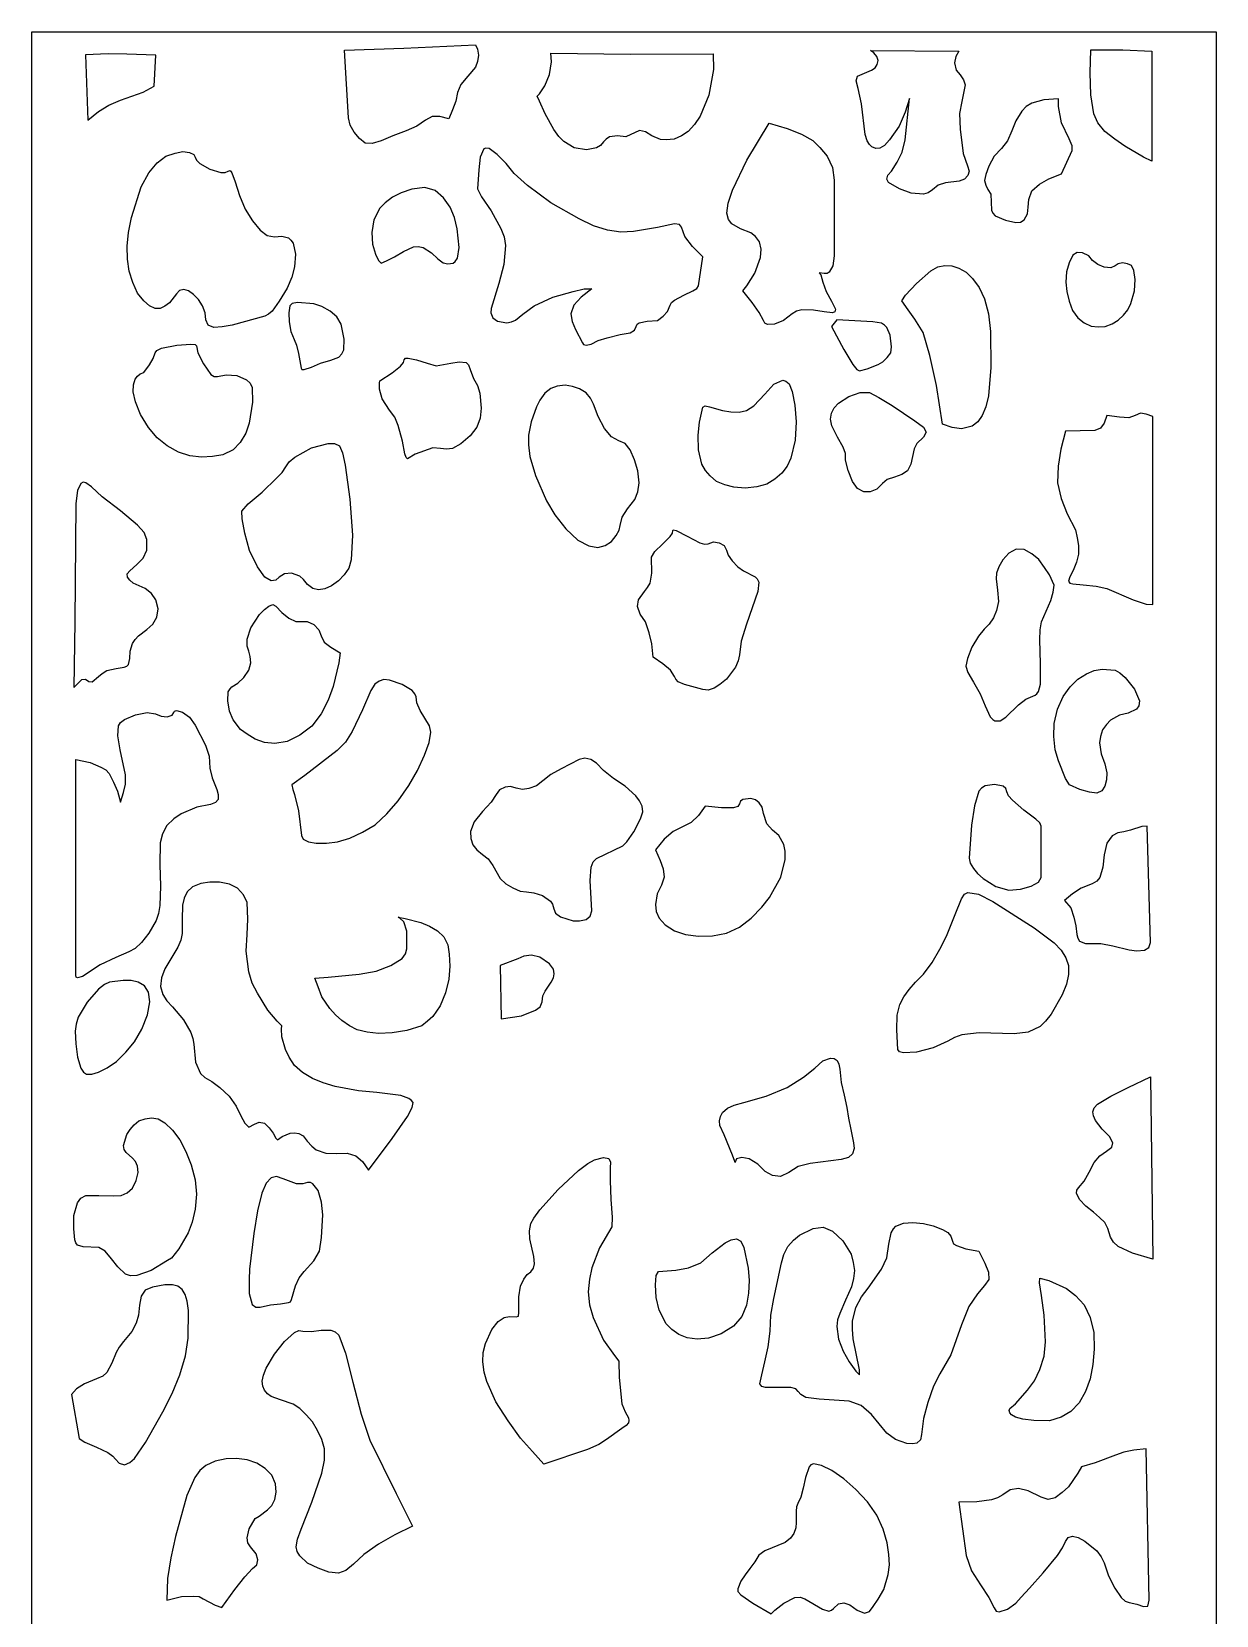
# Model space of a CAD drawing. Extents: x 2.77 to 3.61, y 2.85 to 5.4.
# Drawn here: x 2.766 to 3.609, y 4.277 to 5.404 of the extents above; entities that cross this region are included whole.
import ezdxf

# ---------------------------------------------------------------- set-up
doc = ezdxf.new("R2010")
doc.units = 0
doc.layers.get('0').update_dxf_attribs({"linetype": 'CONTINUOUS'})

msp = doc.modelspace()

# ---------------------------------------------------------------- linework, layer by layer
at = {"color": 142}
for points in [[(3.6091, 2.84619), (2.7659, 2.84603), (2.7659, 5.40397), (3.6091, 5.40397), (3.6091, 2.84619)], [(3.08171, 5.39469), (3.08328, 5.3915), (3.08388, 5.38732), (3.08328, 5.38282), (3.08171, 5.37864), (3.07644, 5.37218), (3.07146, 5.36643), (3.06901, 5.36062), (3.06776, 5.35449), (3.06554, 5.34842), (3.06282, 5.34196), (3.05632, 5.34358), (3.051, 5.34358), (3.04633, 5.34104), (3.04015, 5.33681), (3.03239, 5.33328), (3.02306, 5.32975), (3.01471, 5.32622), (3.00819, 5.32428), (3.00319, 5.3246), (2.99918, 5.32785), (2.9955, 5.33236), (2.99268, 5.33746), (2.99149, 5.34261), (2.98867, 5.39085), (3.03082, 5.39214), (3.08171, 5.39469)], [(3.25092, 5.38829), (3.25114, 5.37701), (3.24799, 5.35872), (3.24181, 5.34392), (3.23774, 5.33778), (3.23313, 5.33296), (3.22846, 5.32975), (3.22319, 5.32753), (3.21756, 5.32688), (3.21354, 5.32715), (3.20736, 5.32975), (3.20275, 5.33263), (3.19862, 5.33361), (3.18869, 5.3291), (3.18289, 5.32975), (3.17725, 5.3291), (3.17475, 5.32753), (3.1729, 5.32557), (3.17074, 5.32303), (3.16797, 5.3214), (3.16081, 5.31976), (3.15213, 5.3214), (3.14469, 5.3259), (3.141, 5.32943), (3.13758, 5.33425), (3.13135, 5.34554), (3.12728, 5.35449), (3.12576, 5.35807), (3.12728, 5.35965), (3.13108, 5.36546), (3.1345, 5.37349), (3.13601, 5.38249), (3.13536, 5.38857), (3.19211, 5.38792), (3.25092, 5.38829)], [(3.37799, 5.30469), (3.382, 5.31108), (3.38542, 5.31819), (3.38764, 5.32688), (3.39074, 5.35644), (3.38764, 5.34679), (3.38325, 5.33681), (3.37642, 5.32688), (3.37299, 5.32303), (3.36957, 5.32107), (3.36681, 5.32075), (3.36399, 5.32206), (3.36214, 5.32362), (3.36057, 5.32622), (3.35906, 5.33074), (3.35656, 5.3526), (3.35406, 5.3635), (3.35286, 5.36897), (3.35379, 5.37218), (3.36372, 5.37668), (3.36621, 5.37831), (3.36774, 5.38053), (3.36837, 5.38346), (3.3674, 5.38633), (3.36529, 5.38894), (3.36307, 5.39051), (3.42572, 5.39019), (3.42361, 5.38633), (3.42264, 5.38183), (3.42389, 5.37668), (3.42671, 5.37315), (3.42914, 5.36963), (3.43039, 5.3661), (3.4279, 5.35422), (3.42638, 5.34581), (3.42671, 5.33458), (3.42882, 5.31722), (3.43197, 5.30854), (3.43321, 5.30469), (3.43224, 5.30149), (3.42979, 5.29889), (3.42606, 5.29764), (3.41644, 5.29633), (3.41118, 5.29471), (3.40717, 5.2915), (3.40408, 5.28922), (3.40067, 5.28831), (3.39193, 5.2889), (3.38351, 5.29215), (3.37582, 5.29665), (3.37457, 5.29889), (3.37522, 5.30176), (3.37799, 5.30469)], [(3.56321, 5.39019), (3.56321, 5.31174), (3.55729, 5.31467), (3.54394, 5.32238), (3.53683, 5.32753), (3.52968, 5.33296), (3.52474, 5.33908), (3.52192, 5.34554), (3.51975, 5.359), (3.51942, 5.37478), (3.51981, 5.39106), (3.54249, 5.39106), (3.56321, 5.39019)], [(2.80425, 5.38743), (2.80587, 5.34104), (2.81338, 5.34711), (2.82081, 5.35161), (2.82921, 5.35514), (2.84532, 5.36094), (2.85308, 5.36513), (2.85433, 5.38721), (2.83361, 5.38803), (2.82032, 5.38813), (2.80425, 5.38743)], [(3.47228, 5.27001), (3.47478, 5.27419), (3.4751, 5.27903), (3.47569, 5.2845), (3.47786, 5.29058), (3.48313, 5.29542), (3.48996, 5.29926), (3.49897, 5.30285), (3.5064, 5.3195), (3.5064, 5.32275), (3.50429, 5.32758), (3.49897, 5.33914), (3.49681, 5.35069), (3.49681, 5.35618), (3.48622, 5.35553), (3.47786, 5.35297), (3.47385, 5.35069), (3.47071, 5.3475), (3.46642, 5.34044), (3.4636, 5.33333), (3.4605, 5.32628), (3.45617, 5.32086), (3.4509, 5.31538), (3.44715, 5.30826), (3.44499, 5.30219), (3.44407, 5.29796), (3.44499, 5.29476), (3.44656, 5.29156), (3.44868, 5.28836), (3.44906, 5.27681), (3.44997, 5.27485), (3.45176, 5.27294), (3.45899, 5.26969), (3.46642, 5.26812), (3.46978, 5.26839), (3.47228, 5.27001)], [(3.28401, 5.25429), (3.28119, 5.25814), (3.27778, 5.26069), (3.27035, 5.26361), (3.26417, 5.26714), (3.26193, 5.27035), (3.26074, 5.27485), (3.26167, 5.2819), (3.26476, 5.29124), (3.27501, 5.31244), (3.29081, 5.33882), (3.30354, 5.33496), (3.31375, 5.33111), (3.32183, 5.32661), (3.32682, 5.32146), (3.33208, 5.31538), (3.33583, 5.30729), (3.33703, 5.29833), (3.33703, 5.24431), (3.3361, 5.23725), (3.33361, 5.23269), (3.33208, 5.23178), (3.32992, 5.23178), (3.3265, 5.23242), (3.32769, 5.23079), (3.329, 5.22564), (3.33143, 5.21892), (3.33518, 5.21213), (3.33794, 5.20638), (3.33763, 5.20443), (3.33583, 5.20378), (3.32992, 5.20443), (3.32249, 5.20574), (3.31407, 5.20606), (3.31039, 5.20508), (3.30724, 5.20313), (3.30106, 5.19829), (3.29454, 5.19575), (3.28956, 5.19542), (3.28771, 5.1964), (3.28678, 5.19829), (3.28369, 5.2041), (3.27869, 5.21115), (3.27219, 5.21951), (3.27501, 5.2231), (3.2806, 5.2321), (3.28461, 5.24333), (3.28521, 5.24914), (3.28401, 5.25429)], [(3.08328, 5.29221), (3.08604, 5.2864), (3.09289, 5.27647), (3.09972, 5.26389), (3.10221, 5.25782), (3.10314, 5.25168), (3.10189, 5.23817), (3.09847, 5.22467), (3.09289, 5.20703), (3.09261, 5.20378), (3.09412, 5.20025), (3.0975, 5.19797), (3.10406, 5.19672), (3.10742, 5.19738), (3.11025, 5.19862), (3.11556, 5.20281), (3.12358, 5.20893), (3.13693, 5.215), (3.15121, 5.21892), (3.15924, 5.22081), (3.16456, 5.22081), (3.15713, 5.215), (3.15181, 5.20925), (3.14962, 5.20313), (3.15061, 5.19769), (3.15306, 5.19189), (3.15804, 5.18257), (3.15864, 5.18126), (3.16054, 5.18093), (3.16422, 5.18158), (3.16917, 5.18419), (3.1754, 5.18608), (3.18468, 5.18837), (3.19185, 5.18961), (3.19493, 5.19157), (3.19618, 5.19412), (3.19683, 5.19575), (3.19835, 5.19672), (3.20394, 5.19797), (3.21137, 5.19829), (3.21544, 5.20156), (3.21853, 5.20475), (3.22038, 5.20925), (3.22131, 5.21115), (3.22347, 5.21278), (3.22999, 5.21631), (3.23649, 5.21951), (3.23931, 5.22114), (3.2405, 5.2231), (3.24365, 5.24365), (3.23622, 5.25103), (3.2309, 5.25814), (3.22846, 5.26486), (3.22689, 5.26676), (3.22347, 5.26714), (3.21137, 5.26454), (3.19433, 5.26167), (3.18533, 5.26133), (3.17567, 5.26264), (3.16575, 5.26585), (3.15554, 5.27067), (3.13536, 5.28222), (3.11893, 5.29449), (3.10932, 5.30311), (3.10374, 5.31022), (3.09722, 5.31662), (3.09164, 5.32086), (3.08919, 5.32113), (3.08763, 5.32047), (3.08512, 5.31472), (3.08421, 5.30572), (3.08328, 5.29221)], [(2.86893, 5.21729), (2.86393, 5.21089), (2.86079, 5.20861), (2.85742, 5.20703), (2.85368, 5.20703), (2.84967, 5.20893), (2.84565, 5.21246), (2.84125, 5.21793), (2.83783, 5.22532), (2.83539, 5.2334), (2.83415, 5.24203), (2.83382, 5.25136), (2.83475, 5.26101), (2.83697, 5.27165), (2.84375, 5.29351), (2.84933, 5.30344), (2.85525, 5.31054), (2.86143, 5.31538), (2.868, 5.3176), (2.87354, 5.31858), (2.87819, 5.31793), (2.88135, 5.31662), (2.88222, 5.31472), (2.88314, 5.31244), (2.88564, 5.31022), (2.89279, 5.30604), (2.90056, 5.30376), (2.90365, 5.30376), (2.90582, 5.30474), (2.90707, 5.30507), (2.90831, 5.30344), (2.91081, 5.29704), (2.9139, 5.28738), (2.91792, 5.27772), (2.92318, 5.26937), (2.92844, 5.26264), (2.93343, 5.25879), (2.93869, 5.25782), (2.94396, 5.25846), (2.94862, 5.25717), (2.95047, 5.25553), (2.95204, 5.25331), (2.95361, 5.24561), (2.95296, 5.23654), (2.95111, 5.22917), (2.94769, 5.22146), (2.94211, 5.21213), (2.93718, 5.20508), (2.93435, 5.20281), (2.93186, 5.20156), (2.90858, 5.1951), (2.90147, 5.19385), (2.89556, 5.19347), (2.89154, 5.1951), (2.88997, 5.19894), (2.88938, 5.20378), (2.88753, 5.20893), (2.88471, 5.21343), (2.88103, 5.21696), (2.87761, 5.21951), (2.87414, 5.22049), (2.8711, 5.21983), (2.86893, 5.21729)], [(3.01471, 5.23915), (3.01844, 5.24078), (3.02403, 5.24365), (3.03054, 5.2475), (3.03765, 5.25071), (3.04107, 5.25103), (3.04449, 5.25043), (3.0504, 5.24658), (3.05501, 5.24235), (3.05875, 5.23947), (3.06213, 5.23882), (3.06592, 5.23915), (3.06743, 5.24046), (3.06901, 5.24268), (3.07026, 5.25043), (3.06868, 5.26361), (3.06685, 5.27165), (3.06375, 5.27903), (3.05903, 5.28575), (3.05317, 5.2909), (3.04574, 5.29313), (3.0364, 5.29189), (3.02897, 5.28928), (3.02274, 5.28608), (3.01753, 5.28222), (3.01372, 5.27838), (3.00944, 5.27001), (3.00792, 5.26101), (3.00851, 5.25265), (3.01069, 5.24561), (3.01286, 5.2411), (3.01471, 5.23915)], [(3.51508, 5.19672), (3.52001, 5.19444), (3.52501, 5.19385), (3.53, 5.19412), (3.53494, 5.19607), (3.53928, 5.19862), (3.54303, 5.20221), (3.54611, 5.20606), (3.54829, 5.21056), (3.55078, 5.21951), (3.55138, 5.2276), (3.55046, 5.234), (3.54861, 5.23753), (3.54579, 5.23882), (3.54237, 5.23947), (3.53928, 5.23882), (3.53717, 5.23725), (3.53401, 5.23594), (3.52935, 5.23628), (3.52474, 5.23817), (3.521, 5.2411), (3.51824, 5.24431), (3.51389, 5.24658), (3.5101, 5.24685), (3.507, 5.24496), (3.50429, 5.23947), (3.50239, 5.23301), (3.50206, 5.22564), (3.50265, 5.21892), (3.50429, 5.21213), (3.50672, 5.2054), (3.51042, 5.20025), (3.51508, 5.19672)], [(3.41428, 5.12468), (3.40994, 5.15201), (3.40528, 5.17356), (3.40033, 5.18994), (3.39442, 5.19928), (3.38976, 5.20606), (3.38514, 5.21246), (3.38792, 5.21631), (3.39567, 5.22467), (3.40588, 5.23367), (3.41086, 5.23654), (3.41581, 5.23753), (3.42079, 5.23725), (3.42572, 5.23562), (3.43104, 5.23269), (3.43565, 5.22819), (3.44032, 5.22179), (3.44407, 5.21376), (3.44683, 5.20313), (3.4484, 5.1906), (3.44868, 5.16488), (3.44683, 5.14464), (3.44499, 5.13688), (3.44254, 5.13081), (3.4394, 5.12631), (3.43533, 5.1231), (3.42763, 5.12115), (3.42111, 5.12213), (3.41428, 5.12468)], [(2.95763, 5.16456), (2.95822, 5.16357), (2.95979, 5.16357), (2.96506, 5.16521), (2.97157, 5.16808), (2.97874, 5.17003), (2.9846, 5.17231), (2.98676, 5.17453), (2.98801, 5.1774), (2.98833, 5.18511), (2.98617, 5.19575), (2.98307, 5.2009), (2.9784, 5.20508), (2.97254, 5.20828), (2.96664, 5.21024), (2.95514, 5.21115), (2.95139, 5.21056), (2.9496, 5.20893), (2.94894, 5.20378), (2.94928, 5.19738), (2.95047, 5.1906), (2.95269, 5.18479), (2.95449, 5.18093), (2.95578, 5.17486), (2.95763, 5.16456)], [(3.33518, 5.19412), (3.34386, 5.17774), (3.35038, 5.1671), (3.35314, 5.16357), (3.35504, 5.16265), (3.36057, 5.1639), (3.36837, 5.1671), (3.37181, 5.16906), (3.37489, 5.17193), (3.37733, 5.17546), (3.37799, 5.17969), (3.37701, 5.18804), (3.37457, 5.19347), (3.37299, 5.1951), (3.37082, 5.1964), (3.36464, 5.19738), (3.33892, 5.19894), (3.33518, 5.19412)], [(2.88314, 5.18028), (2.88411, 5.17546), (2.88813, 5.16749), (2.89339, 5.16004), (2.89589, 5.15842), (2.89806, 5.15842), (2.90429, 5.15972), (2.912, 5.15913), (2.91883, 5.15619), (2.92133, 5.15365), (2.92285, 5.15072), (2.92318, 5.14014), (2.92074, 5.12532), (2.91824, 5.11828), (2.91422, 5.11149), (2.90924, 5.10639), (2.90207, 5.10281), (2.89464, 5.10157), (2.88687, 5.10118), (2.87853, 5.10215), (2.87044, 5.10476), (2.86242, 5.10926), (2.85525, 5.11475), (2.84907, 5.12213), (2.84347, 5.13146), (2.83974, 5.14046), (2.83817, 5.14751), (2.83849, 5.15267), (2.83946, 5.15653), (2.84125, 5.15875), (2.84315, 5.16037), (2.84565, 5.16135), (2.84967, 5.16683), (2.85249, 5.17133), (2.85368, 5.17546), (2.85493, 5.17708), (2.8584, 5.17871), (2.86919, 5.18093), (2.87912, 5.18158), (2.88222, 5.18126), (2.88314, 5.18028)], [(3.03331, 5.09993), (3.03239, 5.10092), (3.03147, 5.10346), (3.02989, 5.11247), (3.02681, 5.12369), (3.02436, 5.1295), (3.02061, 5.13465), (3.01535, 5.14268), (3.01346, 5.14947), (3.01346, 5.15392), (3.01372, 5.15554), (3.02246, 5.16103), (3.02838, 5.16585), (3.03054, 5.1684), (3.03114, 5.17036), (3.03207, 5.1716), (3.03396, 5.1716), (3.03982, 5.17036), (3.04731, 5.16808), (3.05382, 5.16618), (3.06435, 5.16808), (3.07026, 5.16906), (3.07519, 5.1684), (3.07676, 5.16683), (3.07796, 5.16357), (3.08046, 5.15717), (3.08328, 5.15201), (3.08479, 5.14654), (3.08578, 5.13596), (3.08512, 5.12885), (3.08268, 5.12244), (3.07796, 5.11632), (3.07146, 5.11051), (3.06554, 5.10732), (3.06125, 5.10667), (3.05692, 5.10732), (3.05132, 5.10764), (3.0389, 5.10314), (3.03331, 5.09993)], [(3.11957, 5.10992), (3.1205, 5.10157), (3.12457, 5.088), (3.13226, 5.07004), (3.13818, 5.06006), (3.14621, 5.05007), (3.15462, 5.04204), (3.16237, 5.03787), (3.16889, 5.03689), (3.17415, 5.03819), (3.1785, 5.04107), (3.18192, 5.04531), (3.18408, 5.04915), (3.18468, 5.05236), (3.18631, 5.05849), (3.19, 5.06424), (3.19526, 5.07096), (3.19743, 5.07644), (3.19835, 5.0829), (3.19743, 5.09125), (3.19493, 5.09928), (3.19185, 5.10639), (3.18842, 5.11083), (3.18381, 5.11279), (3.1785, 5.11567), (3.17356, 5.12147), (3.16917, 5.13015), (3.16575, 5.13883), (3.16363, 5.14301), (3.16054, 5.14686), (3.15588, 5.14979), (3.15093, 5.15136), (3.14561, 5.15235), (3.14003, 5.15169), (3.13536, 5.15007), (3.13108, 5.14654), (3.12765, 5.14171), (3.12517, 5.13688), (3.12142, 5.12631), (3.11957, 5.11664), (3.11957, 5.10992)], [(3.24365, 5.13661), (3.24522, 5.13753), (3.24832, 5.13688), (3.25765, 5.13433), (3.26351, 5.13336), (3.26938, 5.13303), (3.27468, 5.13433), (3.27994, 5.13753), (3.28771, 5.14594), (3.29422, 5.153), (3.30046, 5.15587), (3.30257, 5.15522), (3.30507, 5.15332), (3.30724, 5.14785), (3.30908, 5.13818), (3.31006, 5.12631), (3.3094, 5.11312), (3.30632, 5.10026), (3.30354, 5.09478), (3.29981, 5.08963), (3.29482, 5.08544), (3.28922, 5.08192), (3.28213, 5.08003), (3.27376, 5.07904), (3.26568, 5.07964), (3.25917, 5.08128), (3.25325, 5.08388), (3.24892, 5.08772), (3.2455, 5.09158), (3.243, 5.09608), (3.2405, 5.10639), (3.24024, 5.11664), (3.24115, 5.12597), (3.24365, 5.13661)], [(3.34511, 5.10379), (3.34353, 5.10829), (3.33951, 5.11535), (3.3355, 5.12343), (3.33453, 5.12819), (3.33518, 5.13238), (3.33703, 5.13629), (3.34011, 5.13949), (3.34754, 5.14432), (3.35562, 5.14719), (3.36214, 5.14719), (3.36897, 5.14367), (3.37831, 5.13786), (3.39442, 5.12696), (3.40067, 5.12244), (3.40246, 5.11893), (3.40067, 5.11535), (3.39594, 5.11083), (3.39415, 5.10699), (3.39285, 5.10157), (3.39165, 5.09608), (3.38917, 5.09125), (3.38514, 5.08871), (3.38015, 5.08675), (3.37489, 5.08513), (3.37147, 5.08225), (3.3674, 5.0784), (3.36279, 5.07644), (3.35813, 5.07644), (3.35379, 5.07872), (3.35004, 5.08388), (3.34694, 5.09158), (3.34511, 5.09896), (3.34511, 5.10379)], [(3.56381, 4.9961), (3.56381, 5.13015), (3.55914, 5.13178), (3.55512, 5.13238), (3.55138, 5.13081), (3.54676, 5.12918), (3.54025, 5.1295), (3.53125, 5.13081), (3.52935, 5.12532), (3.52658, 5.12181), (3.52251, 5.12017), (3.50179, 5.11957), (3.49837, 5.10667), (3.49647, 5.09478), (3.49615, 5.0829), (3.49864, 5.07167), (3.50299, 5.06071), (3.5089, 5.04943), (3.5101, 5.04368), (3.51107, 5.03819), (3.51107, 5.03212), (3.5095, 5.02632), (3.50732, 5.02051), (3.50489, 5.016), (3.5039, 5.01281), (3.50489, 5.0115), (3.507, 5.01085), (3.51421, 5.01025), (3.52349, 5.00928), (3.53125, 5.00765), (3.54986, 4.99962), (3.55914, 4.99642), (3.56381, 4.9961)], [(2.91542, 5.06261), (2.92008, 5.06782), (2.93001, 5.07611), (2.94026, 5.0861), (2.94428, 5.09028), (2.94678, 5.09413), (2.94928, 5.09765), (2.95329, 5.10118), (2.96506, 5.10764), (2.97683, 5.11083), (2.9815, 5.11083), (2.98492, 5.10926), (2.98708, 5.10411), (2.98899, 5.09543), (2.99235, 5.07129), (2.99419, 5.04557), (2.99328, 5.02789), (2.99175, 5.02214), (2.98833, 5.01731), (2.98426, 5.01313), (2.97933, 5.0096), (2.97467, 5.00732), (2.97006, 5.00667), (2.96604, 5.00765), (2.96229, 5.01053), (2.95947, 5.01411), (2.95671, 5.01633), (2.95079, 5.01861), (2.94586, 5.01796), (2.94211, 5.01568), (2.93967, 5.01346), (2.93625, 5.01313), (2.93186, 5.01568), (2.9266, 5.02306), (2.92101, 5.03467), (2.91758, 5.04688), (2.91575, 5.05718), (2.91542, 5.06261)], [(2.8016, 4.94271), (2.8041, 4.94303), (2.80658, 4.9414), (2.80903, 4.94108), (2.81338, 4.94493), (2.81619, 4.94721), (2.81928, 4.94917), (2.82611, 4.95074), (2.83165, 4.95171), (2.83356, 4.95236), (2.83475, 4.95361), (2.83572, 4.95785), (2.83604, 4.96294), (2.83757, 4.96843), (2.83946, 4.97131), (2.8419, 4.9739), (2.84776, 4.9784), (2.85215, 4.98226), (2.85493, 4.98708), (2.8559, 4.99317), (2.85428, 4.99962), (2.85118, 5.00412), (2.84657, 5.00765), (2.83817, 5.0115), (2.83572, 5.01346), (2.83415, 5.01568), (2.83382, 5.01796), (2.83572, 5.02018), (2.84065, 5.02468), (2.84532, 5.02919), (2.84776, 5.035), (2.84776, 5.04237), (2.84597, 5.04753), (2.84125, 5.05268), (2.82921, 5.06299), (2.81619, 5.07292), (2.80838, 5.08003), (2.80436, 5.0829), (2.80246, 5.08322), (2.80094, 5.08225), (2.79844, 5.07742), (2.79725, 5.06808), (2.79665, 4.98389), (2.79596, 4.93722), (2.79725, 4.93853), (2.8016, 4.94271)], [(3.22228, 5.04883), (3.22254, 5.04943), (3.22472, 5.04883), (3.23247, 5.04492), (3.24149, 5.0401), (3.2449, 5.03917), (3.24735, 5.0395), (3.25114, 5.04075), (3.25515, 5.0401), (3.25885, 5.03819), (3.26036, 5.035), (3.26167, 5.03142), (3.26443, 5.02729), (3.26844, 5.02306), (3.27251, 5.02018), (3.28088, 5.016), (3.28239, 5.01438), (3.28336, 5.01215), (3.28271, 5.00543), (3.27468, 4.98226), (3.27094, 4.97006), (3.26969, 4.96039), (3.26878, 4.95622), (3.26693, 4.95171), (3.26036, 4.94303), (3.25575, 4.93918), (3.25174, 4.93658), (3.24735, 4.93533), (3.24365, 4.9356), (3.23062, 4.93918), (3.22597, 4.94108), (3.22439, 4.94303), (3.22347, 4.94493), (3.22071, 4.94943), (3.21511, 4.954), (3.20828, 4.95876), (3.20736, 4.9681), (3.20551, 4.97613), (3.20275, 4.98389), (3.199, 4.98931), (3.1971, 4.99479), (3.19775, 4.99962), (3.2021, 5.00543), (3.20426, 5.00831), (3.20611, 5.0115), (3.20736, 5.01861), (3.20703, 5.02983), (3.20953, 5.03401), (3.21479, 5.03917), (3.22038, 5.0446), (3.22194, 5.04688), (3.22228, 5.04883)], [(3.48004, 4.93175), (3.48128, 4.93272), (3.48253, 4.93435), (3.48406, 4.93951), (3.48406, 4.95426), (3.48346, 4.97103), (3.48378, 4.97808), (3.48469, 4.98389), (3.49121, 4.99897), (3.49306, 5.0051), (3.49365, 5.00988), (3.49029, 5.01731), (3.48687, 5.02246), (3.48286, 5.02826), (3.47786, 5.03239), (3.47228, 5.03526), (3.46669, 5.03564), (3.46143, 5.03271), (3.45708, 5.02789), (3.45426, 5.02306), (3.45275, 5.01861), (3.45247, 5.01438), (3.45335, 5.00635), (3.454, 4.99832), (3.45275, 4.99192), (3.45057, 4.98676), (3.44749, 4.98226), (3.44374, 4.97874), (3.43972, 4.97358), (3.43506, 4.96588), (3.43197, 4.95785), (3.43072, 4.95236), (3.43224, 4.94786), (3.43631, 4.94081), (3.44097, 4.93272), (3.44467, 4.92404), (3.44808, 4.91635), (3.44997, 4.91444), (3.4515, 4.91347), (3.45518, 4.91347), (3.45925, 4.91601), (3.46826, 4.92469), (3.47353, 4.92888), (3.48004, 4.93175)], [(2.90831, 4.93756), (2.9126, 4.94011), (2.91699, 4.94433), (2.92042, 4.94943), (2.92193, 4.95458), (2.92133, 4.9591), (2.92042, 4.96294), (2.91917, 4.96647), (2.91917, 4.97163), (2.92193, 4.97965), (2.92817, 4.98899), (2.93153, 4.99257), (2.93468, 4.99511), (2.93744, 4.9961), (2.93967, 4.99511), (2.94396, 4.99061), (2.94894, 4.98643), (2.95389, 4.98421), (2.96197, 4.98421), (2.96664, 4.98193), (2.97032, 4.97808), (2.9719, 4.9739), (2.97407, 4.9694), (2.97874, 4.96588), (2.98557, 4.96169), (2.9846, 4.95458), (2.98058, 4.93788), (2.97683, 4.92822), (2.9719, 4.91829), (2.96539, 4.90961), (2.95671, 4.90315), (2.94769, 4.89865), (2.93896, 4.89735), (2.93153, 4.898), (2.92503, 4.90028), (2.91917, 4.90381), (2.9145, 4.90733), (2.90924, 4.91407), (2.90674, 4.92019), (2.90549, 4.92763), (2.90582, 4.93403), (2.90707, 4.93625), (2.90831, 4.93756)], [(3.50456, 4.86778), (3.50179, 4.87229), (3.49681, 4.88482), (3.49431, 4.89285), (3.49337, 4.90218), (3.49365, 4.91151), (3.49615, 4.92182), (3.50017, 4.93083), (3.50515, 4.93756), (3.51042, 4.94303), (3.5166, 4.94689), (3.52225, 4.94917), (3.52783, 4.95008), (3.53717, 4.94943), (3.54053, 4.94754), (3.54428, 4.94433), (3.55078, 4.93599), (3.55447, 4.92763), (3.55387, 4.92404), (3.55231, 4.92182), (3.54644, 4.91889), (3.54025, 4.91732), (3.53375, 4.91379), (3.53093, 4.91086), (3.52815, 4.90701), (3.52658, 4.90218), (3.52593, 4.89768), (3.52724, 4.88997), (3.52968, 4.88286), (3.53125, 4.87646), (3.53093, 4.87131), (3.52968, 4.86681), (3.5275, 4.86361), (3.52408, 4.86199), (3.51882, 4.86263), (3.51199, 4.86458), (3.50456, 4.86778)], [(2.95296, 4.86106), (2.95578, 4.84944), (2.9579, 4.83176), (2.95921, 4.82921), (2.96289, 4.82726), (2.96847, 4.82628), (2.97564, 4.82628), (2.98367, 4.82726), (2.99235, 4.82986), (3.00136, 4.83404), (3.01036, 4.83946), (3.01872, 4.84722), (3.02681, 4.8565), (3.03424, 4.86746), (3.04047, 4.8781), (3.04542, 4.889), (3.04883, 4.898), (3.05007, 4.90539), (3.0491, 4.90989), (3.04232, 4.92085), (3.04015, 4.92632), (3.0395, 4.9305), (3.03857, 4.93272), (3.03674, 4.935), (3.02957, 4.93918), (3.02061, 4.94239), (3.01654, 4.94271), (3.01313, 4.94174), (3.01004, 4.93951), (3.00722, 4.935), (3.00136, 4.92117), (2.99393, 4.90571), (2.98926, 4.89833), (2.98335, 4.89219), (2.96039, 4.87451), (2.95111, 4.86778), (2.95171, 4.86458), (2.95296, 4.86106)], [(2.79725, 4.7321), (2.79725, 4.88579), (2.80746, 4.88385), (2.81521, 4.88032), (2.81862, 4.87842), (2.82113, 4.87582), (2.82422, 4.86968), (2.82704, 4.86328), (2.82921, 4.85558), (2.83132, 4.86231), (2.83263, 4.86843), (2.83263, 4.87489), (2.82889, 4.89285), (2.82731, 4.90283), (2.82764, 4.90989), (2.82921, 4.91217), (2.83197, 4.91444), (2.83974, 4.91764), (2.8481, 4.91922), (2.854, 4.91829), (2.85801, 4.91667), (2.86242, 4.91635), (2.86578, 4.91732), (2.86703, 4.91922), (2.86762, 4.92019), (2.86893, 4.92085), (2.87321, 4.91954), (2.87819, 4.91601), (2.88222, 4.91021), (2.88965, 4.89606), (2.89214, 4.88835), (2.89279, 4.87972), (2.89438, 4.87294), (2.89779, 4.86458), (2.89865, 4.86106), (2.89865, 4.85747), (2.89681, 4.85525), (2.89307, 4.85394), (2.88346, 4.85206), (2.87235, 4.84722), (2.86703, 4.84369), (2.86208, 4.83886), (2.859, 4.83306), (2.85742, 4.82661), (2.8571, 4.81119), (2.85769, 4.79579), (2.8571, 4.78196), (2.85618, 4.77615), (2.8546, 4.77132), (2.84933, 4.76232), (2.84407, 4.75558), (2.83946, 4.75142), (2.83507, 4.74886), (2.82579, 4.74496), (2.81461, 4.73981), (2.80219, 4.73144), (2.79844, 4.73047), (2.79753, 4.73085), (2.79725, 4.7321)], [(3.18658, 4.82438), (3.1894, 4.82726), (3.19461, 4.83436), (3.19933, 4.84369), (3.20085, 4.84853), (3.20053, 4.85265), (3.19862, 4.8565), (3.1959, 4.86008), (3.18842, 4.86681), (3.18007, 4.87229), (3.1729, 4.8781), (3.16797, 4.88325), (3.16396, 4.88579), (3.15956, 4.88678), (3.15554, 4.88579), (3.14279, 4.87935), (3.13536, 4.87517), (3.12978, 4.87067), (3.12517, 4.86714), (3.11985, 4.86524), (3.11524, 4.86458), (3.11083, 4.86556), (3.10682, 4.86654), (3.10281, 4.86615), (3.09879, 4.86426), (3.09663, 4.86106), (3.09289, 4.85558), (3.08669, 4.84879), (3.08078, 4.84142), (3.07829, 4.83469), (3.07856, 4.82954), (3.07986, 4.82503), (3.08268, 4.8215), (3.08669, 4.81825), (3.09071, 4.81506), (3.09412, 4.81054), (3.09939, 4.80122), (3.1034, 4.79736), (3.1084, 4.79449), (3.11367, 4.79226), (3.11806, 4.79156), (3.12326, 4.79096), (3.1295, 4.78901), (3.1351, 4.78515), (3.13661, 4.78293), (3.13758, 4.77968), (3.13878, 4.77647), (3.14219, 4.77387), (3.15121, 4.771), (3.15588, 4.771), (3.16054, 4.77197), (3.16331, 4.77425), (3.16456, 4.7781), (3.16331, 4.79964), (3.16422, 4.80925), (3.16547, 4.81315), (3.16797, 4.81538), (3.18658, 4.82438)], [(3.43321, 4.81569), (3.43381, 4.81218), (3.43631, 4.80832), (3.43907, 4.80474), (3.44314, 4.80122), (3.45215, 4.79542), (3.46143, 4.79286), (3.46978, 4.79351), (3.47721, 4.79579), (3.48253, 4.79867), (3.48438, 4.80186), (3.48438, 4.83854), (3.48346, 4.84076), (3.48062, 4.84332), (3.472, 4.84978), (3.46392, 4.85688), (3.4611, 4.86008), (3.4599, 4.86296), (3.45925, 4.86524), (3.45742, 4.86681), (3.45117, 4.86811), (3.44467, 4.86714), (3.44185, 4.86556), (3.44006, 4.86328), (3.43696, 4.85297), (3.43474, 4.83919), (3.43321, 4.81569)], [(3.21604, 4.80219), (3.21419, 4.79639), (3.21104, 4.79031), (3.20985, 4.78261), (3.21044, 4.77778), (3.21263, 4.77294), (3.21669, 4.76812), (3.22347, 4.76394), (3.23122, 4.76133), (3.2405, 4.7601), (3.25043, 4.76042), (3.26036, 4.76232), (3.26969, 4.7665), (3.2781, 4.77294), (3.28554, 4.78065), (3.29113, 4.78771), (3.29915, 4.80219), (3.30225, 4.81472), (3.30225, 4.82053), (3.30132, 4.82536), (3.29764, 4.83176), (3.29329, 4.83561), (3.28922, 4.84017), (3.28678, 4.84754), (3.28581, 4.85206), (3.28369, 4.85493), (3.28119, 4.85721), (3.27778, 4.85813), (3.27219, 4.85747), (3.27035, 4.85622), (3.26969, 4.85428), (3.26844, 4.85238), (3.26535, 4.8514), (3.25694, 4.8514), (3.24522, 4.85265), (3.2405, 4.84592), (3.23529, 4.8411), (3.22906, 4.83789), (3.22254, 4.83469), (3.21604, 4.82921), (3.20985, 4.8215), (3.21326, 4.81407), (3.21544, 4.808), (3.21604, 4.80219)], [(3.50549, 4.78033), (3.50765, 4.7736), (3.50922, 4.76747), (3.50982, 4.76133), (3.51042, 4.75879), (3.51172, 4.75657), (3.516, 4.75493), (3.52692, 4.75493), (3.53554, 4.75331), (3.5471, 4.75043), (3.55263, 4.74978), (3.55789, 4.75011), (3.56104, 4.75201), (3.56222, 4.75558), (3.55979, 4.83854), (3.55604, 4.83822), (3.54796, 4.83561), (3.54335, 4.83436), (3.53896, 4.83371), (3.53494, 4.83143), (3.53125, 4.82628), (3.52935, 4.81793), (3.52843, 4.80925), (3.52626, 4.80186), (3.52408, 4.79932), (3.52072, 4.79736), (3.51292, 4.79417), (3.50672, 4.79031), (3.50114, 4.78549), (3.50549, 4.78033)], [(2.8661, 4.7099), (2.87386, 4.70057), (2.87912, 4.69162), (2.88064, 4.68739), (2.88135, 4.68321), (2.88254, 4.67036), (2.88596, 4.66233), (2.88906, 4.65944), (2.89404, 4.65657), (2.8999, 4.65235), (2.90642, 4.64626), (2.9114, 4.63917), (2.91482, 4.63211), (2.91758, 4.62696), (2.92042, 4.62408), (2.92443, 4.62631), (2.92785, 4.62761), (2.93153, 4.62696), (2.93494, 4.62375), (2.93778, 4.6199), (2.93967, 4.61638), (2.94086, 4.61507), (2.94428, 4.61762), (2.94988, 4.6199), (2.95296, 4.62022), (2.95611, 4.61957), (2.95921, 4.618), (2.96197, 4.6141), (2.96539, 4.61057), (2.96847, 4.60801), (2.97532, 4.60574), (2.98307, 4.60542), (2.9905, 4.60574), (2.99669, 4.60385), (3.00136, 4.59961), (3.00569, 4.59353), (3.02246, 4.61604), (3.03331, 4.63178), (3.03674, 4.63818), (3.03737, 4.64176), (3.03608, 4.64339), (3.03424, 4.64464), (3.02865, 4.6466), (3.01161, 4.64882), (2.99858, 4.65012), (2.98182, 4.653), (2.97342, 4.6556), (2.96571, 4.65881), (2.95856, 4.66297), (2.95296, 4.66813), (2.94928, 4.67389), (2.94646, 4.67936), (2.94396, 4.68837), (2.94368, 4.69417), (2.94396, 4.6964), (2.94054, 4.69965), (2.93403, 4.70736), (2.9266, 4.71957), (2.92285, 4.72661), (2.92042, 4.73469), (2.91851, 4.74946), (2.91917, 4.76133), (2.91976, 4.77229), (2.91917, 4.78418), (2.91667, 4.78965), (2.91233, 4.79417), (2.90674, 4.79704), (2.89958, 4.79867), (2.89279, 4.79867), (2.88629, 4.79769), (2.88037, 4.79514), (2.87663, 4.79156), (2.87451, 4.78706), (2.87321, 4.78222), (2.87294, 4.77197), (2.87294, 4.76204), (2.87201, 4.75722), (2.86985, 4.75239), (2.86079, 4.73693), (2.8584, 4.73047), (2.85769, 4.72439), (2.85926, 4.71858), (2.86208, 4.71408), (2.8661, 4.7099)], [(3.40685, 4.74143), (3.41237, 4.75076), (3.4171, 4.7601), (3.42329, 4.7755), (3.42763, 4.78678), (3.42979, 4.78999), (3.43224, 4.79129), (3.43972, 4.78999), (3.44997, 4.78483), (3.47944, 4.76617), (3.49365, 4.75526), (3.49864, 4.75011), (3.50206, 4.74463), (3.5039, 4.73921), (3.5039, 4.73275), (3.50239, 4.72601), (3.49929, 4.71826), (3.49154, 4.70449), (3.48747, 4.69965), (3.48378, 4.69575), (3.4751, 4.69189), (3.46517, 4.69065), (3.44032, 4.69129), (3.4279, 4.69), (3.42264, 4.68804), (3.41803, 4.68549), (3.40744, 4.68067), (3.39567, 4.67746), (3.38633, 4.67714), (3.38351, 4.67774), (3.38232, 4.67936), (3.38172, 4.69353), (3.382, 4.70383), (3.38385, 4.71153), (3.38667, 4.71701), (3.3904, 4.72211), (3.39501, 4.72726), (3.40067, 4.73307), (3.40685, 4.74143)], [(2.96756, 4.73019), (2.97683, 4.73085), (2.99892, 4.73307), (3.01101, 4.73529), (3.02154, 4.73921), (3.02957, 4.74431), (3.03207, 4.74756), (3.03299, 4.75108), (3.03299, 4.76361), (3.03088, 4.7704), (3.02806, 4.77294), (3.02681, 4.7736), (3.03174, 4.77263), (3.04292, 4.76975), (3.0491, 4.76714), (3.05474, 4.76394), (3.05935, 4.75976), (3.06213, 4.75396), (3.0631, 4.74724), (3.06342, 4.73882), (3.06282, 4.72954), (3.06033, 4.71989), (3.05658, 4.71056), (3.05132, 4.70285), (3.04758, 4.69965), (3.04357, 4.6964), (3.03299, 4.69287), (3.02246, 4.69129), (3.01286, 4.69092), (3.00478, 4.69189), (2.99761, 4.69353), (2.99208, 4.6964), (2.98676, 4.69997), (2.98215, 4.7041), (2.97808, 4.70865), (2.97254, 4.71701), (2.96972, 4.72407), (2.96756, 4.73019)], [(3.09999, 4.70122), (3.11458, 4.7035), (3.12457, 4.70736), (3.12793, 4.7099), (3.12918, 4.71343), (3.12978, 4.71767), (3.13135, 4.72086), (3.13569, 4.72726), (3.13726, 4.73047), (3.13786, 4.7334), (3.13726, 4.7366), (3.1345, 4.74046), (3.12765, 4.74528), (3.12175, 4.74658), (3.11615, 4.74593), (3.11182, 4.74403), (3.09939, 4.73921), (3.09999, 4.70122)], [(2.80496, 4.662), (2.80871, 4.662), (2.81338, 4.66331), (2.81961, 4.6665), (2.82639, 4.67101), (2.8329, 4.67746), (2.83914, 4.68485), (2.84435, 4.69385), (2.84842, 4.7041), (2.84999, 4.71343), (2.84907, 4.72021), (2.84625, 4.72472), (2.84158, 4.72726), (2.83664, 4.72857), (2.83106, 4.72857), (2.8214, 4.72726), (2.81771, 4.72569), (2.81338, 4.7225), (2.80528, 4.71317), (2.7991, 4.70253), (2.79753, 4.69738), (2.79693, 4.69254), (2.79725, 4.68354), (2.79844, 4.67389), (2.80094, 4.66618), (2.80279, 4.66331), (2.80496, 4.662)], [(3.2666, 4.59933), (3.2666, 4.59901), (3.26628, 4.59961), (3.26476, 4.60417), (3.25885, 4.6186), (3.25575, 4.62538), (3.25543, 4.62858), (3.25608, 4.63178), (3.25765, 4.63465), (3.26107, 4.63758), (3.266, 4.63981), (3.27279, 4.64176), (3.28863, 4.64626), (3.30354, 4.65235), (3.31526, 4.65978), (3.3234, 4.66618), (3.329, 4.67133), (3.33453, 4.67329), (3.33703, 4.67296), (3.33919, 4.67165), (3.34044, 4.66911), (3.34104, 4.66553), (3.34201, 4.65593), (3.34412, 4.64692), (3.34603, 4.63818), (3.34728, 4.63049), (3.34885, 4.62244), (3.35097, 4.61312), (3.35129, 4.60894), (3.35004, 4.60508), (3.34728, 4.60254), (3.34201, 4.60124), (3.31999, 4.59836), (3.31158, 4.59608), (3.30474, 4.5919), (3.29883, 4.58903), (3.29329, 4.58968), (3.28803, 4.59256), (3.28271, 4.59771), (3.27653, 4.60157), (3.27126, 4.60254), (3.26758, 4.60157), (3.2666, 4.59933)], [(3.56381, 4.53017), (3.54953, 4.5344), (3.53928, 4.53917), (3.53586, 4.54237), (3.53375, 4.54596), (3.53185, 4.55208), (3.52968, 4.55621), (3.52593, 4.55979), (3.5216, 4.56364), (3.51633, 4.56782), (3.51172, 4.57264), (3.5095, 4.5771), (3.50982, 4.57937), (3.51107, 4.581), (3.51508, 4.58583), (3.5185, 4.59224), (3.52225, 4.59901), (3.52626, 4.60385), (3.53093, 4.60704), (3.53467, 4.60992), (3.53554, 4.61312), (3.5331, 4.61762), (3.52783, 4.62278), (3.52317, 4.6289), (3.5216, 4.63211), (3.52132, 4.63504), (3.52225, 4.63792), (3.52442, 4.64046), (3.53401, 4.64626), (3.54644, 4.65235), (3.56222, 4.6601), (3.56381, 4.53017)], [(2.80436, 4.57553), (2.81369, 4.57553), (2.82422, 4.57519), (2.82954, 4.57553), (2.83382, 4.57747), (2.83757, 4.58068), (2.84033, 4.58615), (2.84158, 4.5919), (2.84125, 4.5964), (2.83974, 4.59961), (2.83757, 4.60221), (2.83322, 4.60607), (2.83165, 4.60829), (2.83132, 4.61122), (2.83356, 4.61893), (2.83604, 4.62244), (2.83882, 4.62571), (2.84224, 4.62858), (2.84657, 4.63021), (2.85118, 4.63081), (2.8559, 4.63021), (2.86079, 4.62728), (2.8661, 4.62213), (2.87142, 4.61507), (2.87571, 4.60672), (2.87944, 4.59739), (2.88222, 4.58675), (2.88314, 4.5765), (2.88222, 4.56586), (2.88004, 4.55653), (2.87722, 4.54883), (2.87071, 4.53754), (2.8655, 4.53082), (2.86268, 4.52919), (2.85092, 4.52214), (2.84065, 4.51861), (2.83632, 4.51828), (2.83263, 4.51958), (2.82731, 4.52474), (2.82269, 4.53054), (2.81831, 4.53597), (2.81369, 4.53851), (2.80246, 4.5389), (2.79844, 4.54015), (2.79725, 4.54178), (2.79665, 4.544), (2.79596, 4.55171), (2.79596, 4.56136), (2.79844, 4.57036), (2.80094, 4.57357), (2.80436, 4.57553)], [(3.08886, 4.47006), (3.09347, 4.48004), (3.09782, 4.48579), (3.10221, 4.48872), (3.1059, 4.48936), (3.11083, 4.48904), (3.11242, 4.48964), (3.11274, 4.49224), (3.11274, 4.50347), (3.11393, 4.5109), (3.11615, 4.516), (3.11865, 4.51926), (3.1211, 4.52121), (3.12299, 4.52376), (3.12386, 4.52696), (3.12326, 4.53212), (3.1205, 4.54465), (3.12017, 4.55046), (3.1211, 4.55556), (3.12326, 4.55946), (3.12765, 4.56521), (3.14068, 4.57969), (3.15522, 4.59321), (3.16174, 4.59836), (3.16639, 4.60092), (3.1729, 4.60254), (3.17665, 4.60189), (3.1779, 4.59933), (3.17757, 4.59511), (3.17757, 4.58615), (3.17817, 4.57264), (3.1791, 4.56006), (3.17882, 4.55333), (3.17014, 4.53825), (3.16456, 4.52408), (3.16297, 4.516), (3.16206, 4.50706), (3.16297, 4.49772), (3.16547, 4.48872), (3.1729, 4.4726), (3.18067, 4.46169), (3.18381, 4.45751), (3.18408, 4.44596), (3.18593, 4.42731), (3.18842, 4.4215), (3.1906, 4.41732), (3.19092, 4.41542), (3.1906, 4.41379), (3.18901, 4.41189), (3.18593, 4.40961), (3.17507, 4.40192), (3.16949, 4.39833), (3.16146, 4.39481), (3.13037, 4.38422), (3.12235, 4.39324), (3.11393, 4.40289), (3.10499, 4.4151), (3.09631, 4.4286), (3.08979, 4.44308), (3.08789, 4.44982), (3.08697, 4.45719), (3.08729, 4.46365), (3.08886, 4.47006)], [(2.92844, 4.4961), (2.93587, 4.49772), (2.94303, 4.49837), (2.94862, 4.49935), (2.95019, 4.49994), (2.95079, 4.50157), (2.95361, 4.51124), (2.95637, 4.51699), (2.95979, 4.52149), (2.96664, 4.52892), (2.97065, 4.53597), (2.97222, 4.54563), (2.97314, 4.56168), (2.97222, 4.57069), (2.96972, 4.57904), (2.96604, 4.58388), (2.96442, 4.58485), (2.96229, 4.58485), (2.95888, 4.58388), (2.95449, 4.58388), (2.94488, 4.5874), (2.94026, 4.58903), (2.93625, 4.58806), (2.93283, 4.58421), (2.92974, 4.5771), (2.9266, 4.56461), (2.9241, 4.5485), (2.92101, 4.52311), (2.92074, 4.51574), (2.92074, 4.50575), (2.92285, 4.49804), (2.92535, 4.4961), (2.92844, 4.4961)], [(3.28429, 4.44146), (3.28554, 4.44786), (3.28771, 4.45719), (3.29021, 4.46783), (3.29144, 4.47906), (3.29204, 4.49035), (3.29422, 4.50222), (3.29949, 4.52761), (3.30132, 4.53342), (3.30414, 4.53917), (3.30817, 4.54372), (3.3125, 4.54719), (3.3221, 4.55208), (3.32926, 4.553), (3.33583, 4.55013), (3.34326, 4.54335), (3.34912, 4.53369), (3.35064, 4.52794), (3.35161, 4.52214), (3.35097, 4.51639), (3.34944, 4.51058), (3.34511, 4.50092), (3.34104, 4.4916), (3.33951, 4.48708), (3.33892, 4.48226), (3.34011, 4.47331), (3.34353, 4.46463), (3.34787, 4.45719), (3.35254, 4.45047), (3.35504, 4.44786), (3.35504, 4.45144), (3.35064, 4.47358), (3.35004, 4.48036), (3.35004, 4.48617), (3.35254, 4.49576), (3.35656, 4.50347), (3.36122, 4.5096), (3.37082, 4.52311), (3.37457, 4.53114), (3.37608, 4.54081), (3.37771, 4.54883), (3.37924, 4.55171), (3.38108, 4.55365), (3.38633, 4.55593), (3.39318, 4.55621), (3.40067, 4.55556), (3.40744, 4.55399), (3.41428, 4.55143), (3.41803, 4.54915), (3.42019, 4.5466), (3.42139, 4.54303), (3.42204, 4.54113), (3.42421, 4.53982), (3.43072, 4.53754), (3.44006, 4.53597), (3.44433, 4.52729), (3.44683, 4.52089), (3.44715, 4.51574), (3.44407, 4.51156), (3.43907, 4.50543), (3.43289, 4.49642), (3.42763, 4.48356), (3.42019, 4.46203), (3.41237, 4.44851), (3.40776, 4.43983), (3.40375, 4.42828), (3.40067, 4.41672), (3.39936, 4.40543), (3.39844, 4.40158), (3.39594, 4.39931), (3.39285, 4.39871), (3.38883, 4.39903), (3.38081, 4.40192), (3.37457, 4.40642), (3.36372, 4.4196), (3.35628, 4.426), (3.34787, 4.42919), (3.3265, 4.4305), (3.31689, 4.43181), (3.31347, 4.43375), (3.31158, 4.43599), (3.30974, 4.43788), (3.30632, 4.43886), (3.28831, 4.43886), (3.28554, 4.43951), (3.28429, 4.44146)], [(3.21203, 4.52149), (3.22439, 4.52246), (3.2334, 4.52408), (3.24214, 4.52761), (3.25017, 4.53467), (3.25944, 4.54178), (3.26383, 4.544), (3.26758, 4.54465), (3.27067, 4.54303), (3.27279, 4.53851), (3.27588, 4.52376), (3.27653, 4.51508), (3.27621, 4.50608), (3.27468, 4.4974), (3.27126, 4.48936), (3.26535, 4.48258), (3.25667, 4.47715), (3.24767, 4.4739), (3.23964, 4.47331), (3.23247, 4.47424), (3.22657, 4.47646), (3.22163, 4.48004), (3.21756, 4.48421), (3.21263, 4.49387), (3.21044, 4.50282), (3.20985, 4.51188), (3.21044, 4.51861), (3.21203, 4.52149)], [(2.79969, 4.40256), (2.80376, 4.39996), (2.81213, 4.39643), (2.82021, 4.39258), (2.82362, 4.38997), (2.82547, 4.38775), (2.82824, 4.38488), (2.83197, 4.3839), (2.83572, 4.38553), (2.83914, 4.3884), (2.84685, 4.39963), (2.85926, 4.4215), (2.86578, 4.43468), (2.87142, 4.44786), (2.87543, 4.46137), (2.87722, 4.4739), (2.87761, 4.49354), (2.87663, 4.50028), (2.87511, 4.5051), (2.87294, 4.50863), (2.86985, 4.5109), (2.8661, 4.51188), (2.86079, 4.51188), (2.85183, 4.51025), (2.84657, 4.50803), (2.84375, 4.50379), (2.84256, 4.4974), (2.8419, 4.49035), (2.84033, 4.48454), (2.83724, 4.47874), (2.83132, 4.47168), (2.82824, 4.4675), (2.82611, 4.46365), (2.82303, 4.45628), (2.81928, 4.44949), (2.81646, 4.44694), (2.81213, 4.44499), (2.80344, 4.44146), (2.79785, 4.43788), (2.79417, 4.43375), (2.79969, 4.40256)], [(3.46208, 4.42378), (3.4661, 4.42731), (3.47478, 4.43696), (3.47971, 4.44368), (3.48346, 4.45171), (3.48654, 4.46104), (3.48747, 4.47136), (3.48654, 4.49035), (3.48469, 4.50444), (3.48313, 4.51346), (3.48346, 4.51665), (3.48996, 4.51508), (3.50239, 4.50928), (3.5089, 4.50444), (3.51508, 4.49772), (3.51942, 4.48872), (3.52192, 4.47808), (3.52225, 4.46619), (3.52132, 4.45529), (3.51942, 4.44499), (3.516, 4.43599), (3.51139, 4.42796), (3.50549, 4.42182), (3.49864, 4.41764), (3.49029, 4.4151), (3.47911, 4.41542), (3.47136, 4.41635), (3.4661, 4.41764), (3.46326, 4.41928), (3.46208, 4.42085), (3.46175, 4.42247), (3.46208, 4.42378)], [(2.95421, 4.32542), (2.95514, 4.33083), (2.95763, 4.33789), (2.96539, 4.35721), (2.97254, 4.37776), (2.97433, 4.3871), (2.97433, 4.39513), (2.97254, 4.40192), (2.9694, 4.40831), (2.96571, 4.41444), (2.96132, 4.41928), (2.95671, 4.42378), (2.95204, 4.42697), (2.94303, 4.43018), (2.93625, 4.43246), (2.93375, 4.43435), (2.93153, 4.43696), (2.93033, 4.43983), (2.93001, 4.44336), (2.93093, 4.44754), (2.93283, 4.45269), (2.93869, 4.46268), (2.94586, 4.47168), (2.95296, 4.47808), (2.95611, 4.47939), (2.95888, 4.47906), (2.96506, 4.47874), (2.9719, 4.47971), (2.97874, 4.47971), (2.98182, 4.4784), (2.9846, 4.47618), (2.98926, 4.46332), (2.99457, 4.44271), (3.00043, 4.41992), (3.00663, 4.40126), (3.02522, 4.36333), (3.03706, 4.34017), (3.02436, 4.33404), (3.01286, 4.32731), (3.00228, 4.31993), (2.99485, 4.31315), (2.98958, 4.30865), (2.98426, 4.30675), (2.97749, 4.30735), (2.96972, 4.31028), (2.96229, 4.31381), (2.95671, 4.31896), (2.95481, 4.32215), (2.95421, 4.32542)], [(2.90115, 4.28228), (2.91049, 4.29514), (2.91758, 4.30414), (2.92318, 4.30994), (2.92626, 4.3125), (2.92692, 4.31608), (2.92567, 4.32053), (2.92165, 4.32542), (2.91976, 4.32829), (2.91917, 4.33182), (2.92074, 4.33822), (2.92503, 4.3456), (2.92785, 4.34722), (2.93375, 4.35172), (2.93685, 4.35493), (2.93896, 4.35915), (2.93994, 4.36426), (2.93935, 4.37039), (2.93685, 4.37651), (2.93218, 4.38129), (2.92626, 4.38488), (2.91917, 4.38743), (2.91174, 4.3884), (2.90429, 4.38807), (2.89649, 4.38644), (2.88997, 4.38325), (2.88564, 4.37972), (2.88194, 4.37489), (2.87636, 4.36203), (2.86828, 4.33279), (2.8649, 4.31765), (2.86268, 4.3029), (2.86208, 4.28743), (2.87261, 4.28999), (2.88103, 4.29031), (2.88504, 4.28999), (2.88786, 4.28842), (2.89649, 4.2839), (2.90115, 4.28228)], [(3.51324, 4.38226), (3.51042, 4.37776), (3.5039, 4.36811), (3.49929, 4.36399), (3.49431, 4.3604), (3.48936, 4.35915), (3.48438, 4.36074), (3.4751, 4.36524), (3.46826, 4.36686), (3.4624, 4.36589), (3.45708, 4.36236), (3.45335, 4.3604), (3.44906, 4.35878), (3.43875, 4.35753), (3.42572, 4.35721), (3.43104, 4.31928), (3.43474, 4.30832), (3.44125, 4.29833), (3.44715, 4.28933), (3.4509, 4.28196), (3.45247, 4.27974), (3.45458, 4.27908), (3.4605, 4.28103), (3.46642, 4.28521), (3.47011, 4.28971), (3.47601, 4.29611), (3.48594, 4.30701), (3.49615, 4.31928), (3.49957, 4.32471), (3.50179, 4.32926), (3.50358, 4.33214), (3.50672, 4.33311), (3.51079, 4.33214), (3.5154, 4.32954), (3.52408, 4.32249), (3.52724, 4.31831), (3.52935, 4.31413), (3.53244, 4.30479), (3.53683, 4.29611), (3.54144, 4.28933), (3.54428, 4.28678), (3.5471, 4.28586), (3.55263, 4.2845), (3.55729, 4.28293), (3.56039, 4.28326), (3.56131, 4.28743), (3.55914, 4.39513), (3.55046, 4.39421), (3.54335, 4.3929), (3.53743, 4.39063), (3.52285, 4.38514), (3.51324, 4.38226)], [(3.29232, 4.27778), (3.29482, 4.28039), (3.30132, 4.28521), (3.30908, 4.28933), (3.31287, 4.28971), (3.31625, 4.28842), (3.32867, 4.28103), (3.33333, 4.27974), (3.33518, 4.28039), (3.33669, 4.28163), (3.34011, 4.28489), (3.34386, 4.28549), (3.34819, 4.28424), (3.35346, 4.28039), (3.35878, 4.2781), (3.36214, 4.2794), (3.36496, 4.28293), (3.36837, 4.28808), (3.3724, 4.29514), (3.37549, 4.30578), (3.37642, 4.3125), (3.37608, 4.31993), (3.37489, 4.32829), (3.37207, 4.33789), (3.3674, 4.34787), (3.36089, 4.35753), (3.35254, 4.36621), (3.34386, 4.37392), (3.3355, 4.37972), (3.32801, 4.38325), (3.32249, 4.38456), (3.32058, 4.3839), (3.31939, 4.38226), (3.31657, 4.37489), (3.315, 4.36719), (3.31347, 4.36074), (3.31125, 4.35622), (3.31039, 4.354), (3.31006, 4.35081), (3.31006, 4.34272), (3.30974, 4.33886), (3.30849, 4.33501), (3.30599, 4.33149), (3.30225, 4.32856), (3.28771, 4.32249), (3.28336, 4.31961), (3.2806, 4.31478), (3.27718, 4.30994), (3.27376, 4.30544), (3.27067, 4.30094), (3.26844, 4.29546), (3.26844, 4.29357), (3.27067, 4.29129), (3.27929, 4.28521), (3.29232, 4.27778)]]:
    msp.add_lwpolyline(points, close=True, dxfattribs=at)

doc.saveas('drawing.dxf')
